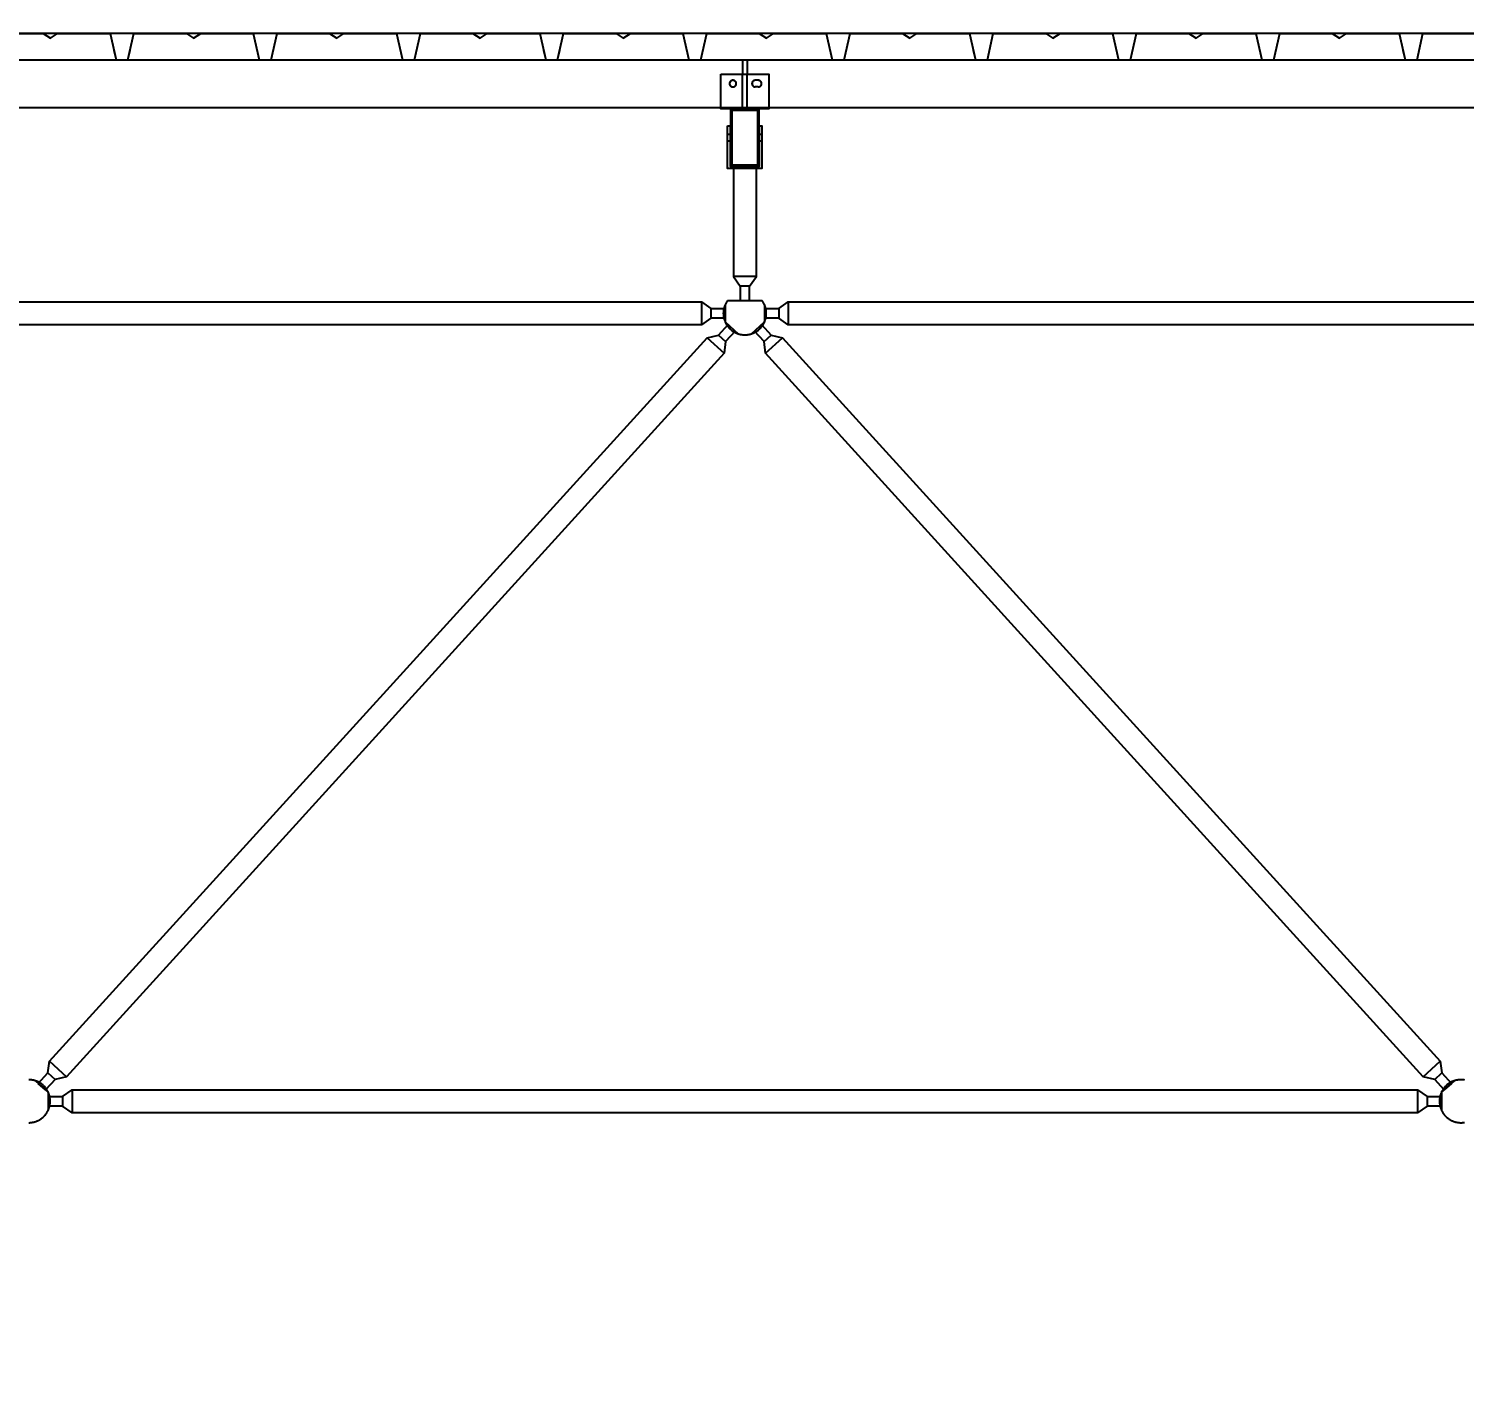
# Model space of a CAD drawing. Header units: centimetres. Extents: x 26569 to 160723, y -3143 to 14565.
# Drawn here: x 38226.7 to 38377.1, y 6232.1 to 6374.3 of the extents above; entities that cross this region are included whole.
import ezdxf

# ---------------------------------------------------------------- set-up
doc = ezdxf.new("R2010")
doc.units = ezdxf.units.CM
doc.header["$LTSCALE"] = 100
doc.linetypes.add('HIDDEN', pattern=[9.525, 6.35, -3.175])
for name, color, linetype in [('A-ANNO-DIMS', 187, 'Continuous'), ('A-ELEV-02', 253, 'Continuous'), ('A-WALL-INSL', 249, 'Continuous'), ('A-WALL-SNWPNL', 200, 'Continuous'), ('S-STEL', 3, 'Continuous')]:
    doc.layers.add(name, color=color, linetype=linetype)
doc.styles.add('Fields_100', font='act_simplex.shx', dxfattribs={"width": 0.8, "height": 20})
doc.dimstyles.new('FIELDS_100', dxfattribs={"dimscale": 0, "dimtxt": 20, "dimasz": 5, "dimexe": 5, "dimexo": 5, "dimgap": 5, "dimtad": 0, "dimdec": 0, "dimzin": 0, "dimdsep": 46, "dimtxsty": 'Fields_100', "dimblk": 'DOT', "dimcen": 0.09, "dimclrt": 50, "dimadec": 0, "dimazin": 0, "dimtfac": 1, "dimtdec": 0, "dimtix": 1, "dimtofl": 0, "dimtmove": 1, "dimatfit": 3, "dimfxl": 5, "dimfxlon": 1, "dimtolj": 1, "dimtzin": 0, "dimarcsym": 0})

# ---------------------------------------------------------------- blocks, each defined once
blk = doc.blocks.new('_Dot')
at = {"color": 0, "linetype": 'ByBlock', "lineweight": -2}
blk.add_line((-0.5, 0), (-1, 0), dxfattribs=at)
at = {"color": 0, "linetype": 'ByBlock', "const_width": 0.5}
blk.add_lwpolyline([(-0.25, 0, 1), (0.25, 0, 1)], format="xyb", close=True, dxfattribs=at)
blk = doc.blocks.new('*D696')
at = {"layer": 'A-ANNO-DIMS', "color": 0, "lineweight": -2, "transparency": 16777216}
for p, q in [((37626.73, 6649.56), (37626.73, 6659.56)), ((38526.73, 6649.56), (38526.73, 6659.56)), ((37631.73, 6654.56), (38045.07, 6654.56)), ((38521.73, 6654.56), (38108.4, 6654.56))]:
    blk.add_line(p, q, dxfattribs=at)
at = {"layer": 'DEFPOINTS', "color": 0, "transparency": 16777216}
for p in [(38526.73, 6654.56), (37626.73, 6232.06), (38526.73, 6232.06)]:
    blk.add_point(p, dxfattribs=at)
at = {"layer": 'A-ANNO-DIMS', "color": 0, "lineweight": -2, "transparency": 16777216, "xscale": 5, "yscale": 5, "zscale": 5, "rotation": 180}
blk.add_blockref('_Dot', (37626.73, 6654.56), dxfattribs=at)
at = {"layer": 'A-ANNO-DIMS', "color": 0, "lineweight": -2, "transparency": 16777216, "xscale": 5, "yscale": 5, "zscale": 5}
blk.add_blockref('_Dot', (38526.73, 6654.56), dxfattribs=at)
at = {"layer": 'A-ANNO-DIMS', "color": 50, "transparency": 16777216, "insert": (38076.73, 6654.56), "char_height": 20, "attachment_point": 5, "style": 'Fields_100'}
blk.add_mtext('\\A1;1800', dxfattribs=at)

msp = doc.modelspace()

# ---------------------------------------------------------------- linework, layer by layer
at = {"layer": 'A-ELEV-02'}
for points in [[(36704.23, 6371.06), (41237.98, 6371.06)], [(38301.48, 6371.06), (38301.48, 6369.56)], [(38301.98, 6371.06), (38301.98, 6369.56)], [(38302.83, 6368.91), (38302.83, 6368.91), (38302.82, 6368.91), (38302.81, 6368.91), (38302.8, 6368.91), (38302.79, 6368.91), (38302.79, 6368.91), (38302.78, 6368.91), (38302.77, 6368.91), (38302.76, 6368.9), (38302.75, 6368.9), (38302.75, 6368.9), (38302.74, 6368.9), (38302.73, 6368.9), (38302.72, 6368.89), (38302.71, 6368.89), (38302.71, 6368.89), (38302.7, 6368.88), (38302.69, 6368.88), (38302.68, 6368.88), (38302.67, 6368.87), (38302.67, 6368.87), (38302.66, 6368.86), (38302.65, 6368.86), (38302.64, 6368.86), (38302.64, 6368.85), (38302.63, 6368.84), (38302.62, 6368.84), (38302.61, 6368.83), (38302.61, 6368.83), (38302.6, 6368.82), (38302.59, 6368.82), (38302.59, 6368.81), (38302.58, 6368.8), (38302.57, 6368.8), (38302.57, 6368.79), (38302.56, 6368.78), (38302.56, 6368.78), (38302.55, 6368.77), (38302.55, 6368.76), (38302.54, 6368.75), (38302.54, 6368.75), (38302.53, 6368.74), (38302.53, 6368.73), (38302.52, 6368.72), (38302.52, 6368.72), (38302.52, 6368.71), (38302.51, 6368.7), (38302.51, 6368.69), (38302.51, 6368.68), (38302.5, 6368.67), (38302.5, 6368.67), (38302.5, 6368.66), (38302.5, 6368.65), (38302.49, 6368.64), (38302.49, 6368.63), (38302.49, 6368.63), (38302.49, 6368.62), (38302.49, 6368.61), (38302.49, 6368.6), (38302.49, 6368.59), (38302.49, 6368.59), (38302.48, 6368.58), (38302.48, 6368.57), (38302.48, 6368.56), (38302.48, 6368.55), (38302.48, 6368.55), (38302.49, 6368.54), (38302.49, 6368.53), (38302.49, 6368.52), (38302.49, 6368.51), (38302.49, 6368.51), (38302.49, 6368.5), (38302.49, 6368.49), (38302.49, 6368.48), (38302.5, 6368.47), (38302.5, 6368.47), (38302.5, 6368.46), (38302.5, 6368.45), (38302.51, 6368.44), (38302.51, 6368.43), (38302.51, 6368.43), (38302.52, 6368.42), (38302.52, 6368.41), (38302.52, 6368.4), (38302.53, 6368.39), (38302.53, 6368.39), (38302.54, 6368.38), (38302.54, 6368.37), (38302.55, 6368.36), (38302.55, 6368.36), (38302.56, 6368.35), (38302.56, 6368.34), (38302.57, 6368.33), (38302.57, 6368.33), (38302.58, 6368.32), (38302.59, 6368.31), (38302.59, 6368.31), (38302.6, 6368.3), (38302.61, 6368.3), (38302.61, 6368.29), (38302.62, 6368.28), (38302.63, 6368.28), (38302.64, 6368.27), (38302.64, 6368.27), (38302.65, 6368.26), (38302.66, 6368.26), (38302.67, 6368.26), (38302.67, 6368.25), (38302.68, 6368.25), (38302.69, 6368.24), (38302.7, 6368.24), (38302.71, 6368.24), (38302.71, 6368.23), (38302.72, 6368.23), (38302.73, 6368.23), (38302.74, 6368.23), (38302.75, 6368.22), (38302.75, 6368.22), (38302.76, 6368.22), (38302.77, 6368.22), (38302.78, 6368.22), (38302.79, 6368.22), (38302.79, 6368.21), (38302.8, 6368.21), (38302.81, 6368.21), (38302.82, 6368.21), (38302.83, 6368.21), (38302.83, 6368.21)], [(38303.13, 6368.91), (38302.83, 6368.91)], [(38303.13, 6368.21), (38303.14, 6368.21), (38303.15, 6368.21), (38303.16, 6368.21), (38303.17, 6368.21), (38303.17, 6368.21), (38303.18, 6368.22), (38303.19, 6368.22), (38303.2, 6368.22), (38303.21, 6368.22), (38303.21, 6368.22), (38303.22, 6368.22), (38303.23, 6368.23), (38303.24, 6368.23), (38303.25, 6368.23), (38303.26, 6368.23), (38303.26, 6368.24), (38303.27, 6368.24), (38303.28, 6368.24), (38303.29, 6368.25), (38303.3, 6368.25), (38303.3, 6368.26), (38303.31, 6368.26), (38303.32, 6368.26), (38303.33, 6368.27), (38303.33, 6368.27), (38303.34, 6368.28), (38303.35, 6368.28), (38303.35, 6368.29), (38303.36, 6368.3), (38303.37, 6368.3), (38303.38, 6368.31), (38303.38, 6368.31), (38303.39, 6368.32), (38303.39, 6368.33), (38303.4, 6368.33), (38303.41, 6368.34), (38303.41, 6368.35), (38303.42, 6368.36), (38303.42, 6368.36), (38303.43, 6368.37), (38303.43, 6368.38), (38303.44, 6368.39), (38303.44, 6368.39), (38303.45, 6368.4), (38303.45, 6368.41), (38303.45, 6368.42), (38303.46, 6368.43), (38303.46, 6368.43), (38303.46, 6368.44), (38303.47, 6368.45), (38303.47, 6368.46), (38303.47, 6368.47), (38303.47, 6368.47), (38303.48, 6368.48), (38303.48, 6368.49), (38303.48, 6368.5), (38303.48, 6368.51), (38303.48, 6368.51), (38303.48, 6368.52), (38303.48, 6368.53), (38303.48, 6368.54), (38303.48, 6368.55), (38303.48, 6368.55), (38303.48, 6368.56), (38303.48, 6368.57), (38303.48, 6368.58), (38303.48, 6368.59), (38303.48, 6368.59), (38303.48, 6368.6), (38303.48, 6368.61), (38303.48, 6368.62), (38303.48, 6368.63), (38303.48, 6368.63), (38303.48, 6368.64), (38303.47, 6368.65), (38303.47, 6368.66), (38303.47, 6368.67), (38303.47, 6368.67), (38303.46, 6368.68), (38303.46, 6368.69), (38303.46, 6368.7), (38303.45, 6368.71), (38303.45, 6368.72), (38303.45, 6368.72), (38303.44, 6368.73), (38303.44, 6368.74), (38303.43, 6368.75), (38303.43, 6368.75), (38303.42, 6368.76), (38303.42, 6368.77), (38303.41, 6368.78), (38303.41, 6368.78), (38303.4, 6368.79), (38303.39, 6368.8), (38303.39, 6368.8), (38303.38, 6368.81), (38303.38, 6368.82), (38303.37, 6368.82), (38303.36, 6368.83), (38303.35, 6368.83), (38303.35, 6368.84), (38303.34, 6368.84), (38303.33, 6368.85), (38303.33, 6368.86), (38303.32, 6368.86), (38303.31, 6368.86), (38303.3, 6368.87), (38303.3, 6368.87), (38303.29, 6368.88), (38303.28, 6368.88), (38303.27, 6368.88), (38303.26, 6368.89), (38303.26, 6368.89), (38303.25, 6368.89), (38303.24, 6368.9), (38303.23, 6368.9), (38303.22, 6368.9), (38303.21, 6368.9), (38303.21, 6368.9), (38303.2, 6368.91), (38303.19, 6368.91), (38303.18, 6368.91), (38303.17, 6368.91), (38303.17, 6368.91), (38303.16, 6368.91), (38303.15, 6368.91), (38303.14, 6368.91), (38303.13, 6368.91)], [(38303.13, 6368.21), (38302.83, 6368.21)], [(36704.23, 6366.06), (41237.98, 6366.06)], [(38299.23, 6366.06), (38304.23, 6366.06)], [(38299.93, 6363.26), (38300.18, 6363.26)], [(38303.28, 6363.26), (38303.53, 6363.26)], [(38299.93, 6362.56), (38300.18, 6362.56)], [(38303.28, 6362.56), (38303.53, 6362.56)], [(38300.53, 6359.66), (38300.53, 6348.36), (38301.23, 6347.36), (38301.23, 6345.86)], [(38302.23, 6345.86), (38302.23, 6347.36), (38302.94, 6348.36), (38302.94, 6359.66)], [(38302.94, 6348.36), (38300.53, 6348.36)], [(38302.23, 6347.36), (38301.23, 6347.36)], [(38153.78, 6345.01), (38155.28, 6345.01), (38156.28, 6345.72), (38297.18, 6345.72), (38298.18, 6345.01), (38299.68, 6345.01)], [(38297.18, 6345.72), (38297.18, 6343.3)], [(38298.18, 6345.01), (38298.18, 6344.01)], [(38299.93, 6345.86), (38299.89, 6345.8), (38299.85, 6345.74), (38299.81, 6345.68), (38299.77, 6345.61), (38299.73, 6345.54), (38299.7, 6345.47), (38299.67, 6345.4), (38299.64, 6345.33), (38299.61, 6345.26), (38299.6, 6345.22), (38299.59, 6345.18), (38299.57, 6345.14), (38299.56, 6345.11), (38299.55, 6345.07), (38299.54, 6345.03), (38299.54, 6344.99), (38299.53, 6344.95), (38299.52, 6344.91), (38299.51, 6344.87), (38299.51, 6344.83), (38299.5, 6344.79), (38299.5, 6344.75), (38299.49, 6344.71), (38299.49, 6344.67), (38299.49, 6344.63), (38299.49, 6344.59), (38299.48, 6344.55), (38299.48, 6344.52), (38299.48, 6344.48), (38299.49, 6344.44), (38299.49, 6344.4), (38299.49, 6344.36), (38299.49, 6344.32), (38299.5, 6344.28), (38299.5, 6344.24), (38299.51, 6344.2), (38299.51, 6344.16), (38299.53, 6344.08), (38299.54, 6344.01), (38299.56, 6343.93), (38299.58, 6343.86), (38299.61, 6343.78), (38299.63, 6343.71), (38299.66, 6343.64), (38299.69, 6343.57), (38299.72, 6343.51), (38299.76, 6343.44), (38299.79, 6343.37), (38299.83, 6343.31), (38299.87, 6343.25), (38299.92, 6343.18), (38299.96, 6343.12), (38300.01, 6343.06), (38300.07, 6343), (38300.12, 6342.95), (38300.15, 6342.92), (38300.17, 6342.89), (38300.2, 6342.86), (38300.23, 6342.84), (38300.26, 6342.81), (38300.29, 6342.78), (38300.32, 6342.76), (38300.35, 6342.73), (38300.39, 6342.71), (38300.42, 6342.69), (38300.45, 6342.66), (38300.48, 6342.64), (38300.52, 6342.62), (38300.55, 6342.6), (38300.59, 6342.58), (38300.62, 6342.56), (38300.65, 6342.54), (38300.69, 6342.52), (38300.73, 6342.5), (38300.76, 6342.48), (38300.8, 6342.47), (38300.83, 6342.45), (38300.87, 6342.43), (38300.91, 6342.42), (38300.94, 6342.41), (38300.98, 6342.39), (38301.02, 6342.38), (38301.06, 6342.37), (38301.13, 6342.34), (38301.21, 6342.33), (38301.28, 6342.31), (38301.36, 6342.29), (38301.43, 6342.28), (38301.51, 6342.27), (38301.59, 6342.27), (38301.66, 6342.26), (38301.73, 6342.26), (38301.81, 6342.26), (38301.88, 6342.27), (38301.96, 6342.27), (38302.03, 6342.28), (38302.11, 6342.29), (38302.19, 6342.31), (38302.26, 6342.33), (38302.34, 6342.34), (38302.41, 6342.37), (38302.45, 6342.38), (38302.49, 6342.39), (38302.52, 6342.41), (38302.56, 6342.42), (38302.6, 6342.43), (38302.63, 6342.45), (38302.67, 6342.47), (38302.71, 6342.48), (38302.74, 6342.5), (38302.78, 6342.52), (38302.81, 6342.54), (38302.85, 6342.56), (38302.88, 6342.58), (38302.92, 6342.6), (38302.95, 6342.62), (38302.98, 6342.64), (38303.02, 6342.66), (38303.05, 6342.69), (38303.08, 6342.71), (38303.11, 6342.73), (38303.15, 6342.76), (38303.18, 6342.78), (38303.21, 6342.81), (38303.24, 6342.84), (38303.27, 6342.86), (38303.29, 6342.89), (38303.32, 6342.92), (38303.35, 6342.95), (38303.4, 6343), (38303.45, 6343.06), (38303.5, 6343.12), (38303.55, 6343.18), (38303.59, 6343.25), (38303.64, 6343.31), (38303.68, 6343.37), (38303.71, 6343.44), (38303.75, 6343.51), (38303.78, 6343.57), (38303.81, 6343.64), (38303.84, 6343.71), (38303.86, 6343.78), (38303.89, 6343.86), (38303.91, 6343.93), (38303.93, 6344.01), (38303.94, 6344.08), (38303.96, 6344.16), (38303.96, 6344.2), (38303.97, 6344.24), (38303.97, 6344.28), (38303.98, 6344.32), (38303.98, 6344.36), (38303.98, 6344.4), (38303.98, 6344.44), (38303.98, 6344.48), (38303.98, 6344.52), (38303.98, 6344.55), (38303.98, 6344.59), (38303.98, 6344.63), (38303.98, 6344.67), (38303.98, 6344.71), (38303.97, 6344.75), (38303.97, 6344.79), (38303.96, 6344.83), (38303.96, 6344.87), (38303.95, 6344.91), (38303.94, 6344.95), (38303.93, 6344.99), (38303.92, 6345.03), (38303.91, 6345.07), (38303.9, 6345.11), (38303.89, 6345.14), (38303.88, 6345.18), (38303.87, 6345.22), (38303.86, 6345.26), (38303.83, 6345.33), (38303.8, 6345.4), (38303.77, 6345.47), (38303.73, 6345.54), (38303.7, 6345.61), (38303.66, 6345.68), (38303.62, 6345.74), (38303.58, 6345.8), (38303.53, 6345.86)], [(38299.68, 6345.44), (38299.68, 6343.58)], [(38299.93, 6345.86), (38303.53, 6345.86)], [(38303.78, 6345.01), (38305.28, 6345.01), (38306.28, 6345.72), (38447.18, 6345.72), (38448.18, 6345.01), (38449.68, 6345.01)], [(38303.78, 6345.44), (38303.78, 6343.58)], [(38305.28, 6345.01), (38305.28, 6344.01)], [(38306.28, 6345.72), (38306.28, 6343.3)], [(38299.68, 6344.01), (38298.18, 6344.01), (38297.18, 6343.3), (38156.28, 6343.3), (38155.28, 6344.01), (38153.78, 6344.01)], [(38299.67, 6343.62), (38301.04, 6342.37)], [(38302.43, 6342.37), (38303.8, 6343.62)], [(38449.68, 6344.01), (38448.18, 6344.01), (38447.18, 6343.3), (38306.28, 6343.3), (38305.28, 6344.01), (38303.78, 6344.01)], [(38297.78, 6341.96), (38299.57, 6340.33)], [(38298.98, 6342.22), (38299.72, 6341.55)], [(38303.75, 6341.55), (38304.49, 6342.22)], [(38303.9, 6340.33), (38305.69, 6341.96)], [(38228.75, 6264.98), (38229.49, 6264.3)], [(38228.9, 6266.19), (38230.69, 6264.57)], [(38372.78, 6264.57), (38374.57, 6266.19)], [(38373.98, 6264.3), (38374.72, 6264.98)], [(38226.73, 6259.76), (38226.78, 6259.76), (38226.83, 6259.76), (38226.89, 6259.77), (38226.94, 6259.77), (38226.99, 6259.78), (38227.04, 6259.78), (38227.09, 6259.79), (38227.14, 6259.8), (38227.2, 6259.81), (38227.25, 6259.82), (38227.3, 6259.83), (38227.35, 6259.85), (38227.41, 6259.86), (38227.46, 6259.88), (38227.51, 6259.9), (38227.56, 6259.92), (38227.61, 6259.94), (38227.67, 6259.96), (38227.72, 6259.99), (38227.77, 6260.01), (38227.82, 6260.04), (38227.87, 6260.07), (38227.92, 6260.1), (38227.97, 6260.13), (38228.01, 6260.16), (38228.06, 6260.19), (38228.11, 6260.23), (38228.15, 6260.27), (38228.2, 6260.3), (38228.24, 6260.34), (38228.28, 6260.38), (38228.33, 6260.42), (38228.37, 6260.46), (38228.41, 6260.51), (38228.44, 6260.55), (38228.48, 6260.59), (38228.52, 6260.64), (38228.55, 6260.69), (38228.59, 6260.73), (38228.62, 6260.78), (38228.65, 6260.83), (38228.68, 6260.88), (38228.71, 6260.93), (38228.73, 6260.98), (38228.76, 6261.03), (38228.78, 6261.08), (38228.81, 6261.13), (38228.83, 6261.18), (38228.85, 6261.24), (38228.86, 6261.29), (38228.88, 6261.34), (38228.9, 6261.39), (38228.91, 6261.45), (38228.92, 6261.5), (38228.94, 6261.55), (38228.95, 6261.6), (38228.96, 6261.66), (38228.96, 6261.71), (38228.97, 6261.76), (38228.98, 6261.81), (38228.98, 6261.86), (38228.98, 6261.91), (38228.98, 6261.96), (38228.98, 6262.01), (38228.98, 6262.06), (38228.98, 6262.11), (38228.98, 6262.16), (38228.98, 6262.21), (38228.97, 6262.27), (38228.96, 6262.32), (38228.96, 6262.37), (38228.95, 6262.42), (38228.94, 6262.47), (38228.92, 6262.53), (38228.91, 6262.58), (38228.9, 6262.63), (38228.88, 6262.68), (38228.86, 6262.74), (38228.85, 6262.79), (38228.83, 6262.84), (38228.81, 6262.89), (38228.78, 6262.94), (38228.76, 6262.99), (38228.73, 6263.05), (38228.71, 6263.1), (38228.68, 6263.15), (38228.65, 6263.19), (38228.62, 6263.24), (38228.59, 6263.29), (38228.55, 6263.34), (38228.52, 6263.38), (38228.48, 6263.43), (38228.44, 6263.48), (38228.41, 6263.52), (38228.37, 6263.56), (38228.33, 6263.6), (38228.28, 6263.64), (38228.24, 6263.68), (38228.2, 6263.72), (38228.15, 6263.76), (38228.11, 6263.8), (38228.06, 6263.83), (38228.01, 6263.86), (38227.97, 6263.9), (38227.92, 6263.93), (38227.87, 6263.96), (38227.82, 6263.98), (38227.77, 6264.01), (38227.72, 6264.04), (38227.67, 6264.06), (38227.61, 6264.08), (38227.56, 6264.1), (38227.51, 6264.12), (38227.46, 6264.14), (38227.41, 6264.16), (38227.35, 6264.18), (38227.3, 6264.19), (38227.25, 6264.2), (38227.2, 6264.21), (38227.14, 6264.22), (38227.09, 6264.23), (38227.04, 6264.24), (38226.99, 6264.25), (38226.94, 6264.25), (38226.89, 6264.26), (38226.83, 6264.26), (38226.78, 6264.26), (38226.73, 6264.26)], [(38227.43, 6264.15), (38228.8, 6262.91)], [(38377.09, 6264.23), (38377.04, 6264.24), (38376.99, 6264.25), (38376.94, 6264.25), (38376.89, 6264.26), (38376.83, 6264.26), (38376.78, 6264.26), (38376.73, 6264.26), (38376.68, 6264.26), (38376.63, 6264.26), (38376.58, 6264.26), (38376.53, 6264.25), (38376.48, 6264.25), (38376.43, 6264.24), (38376.38, 6264.23), (38376.32, 6264.22), (38376.27, 6264.21), (38376.22, 6264.2), (38376.17, 6264.19), (38376.12, 6264.18), (38376.06, 6264.16), (38376.01, 6264.14), (38375.96, 6264.12), (38375.91, 6264.1), (38375.85, 6264.08), (38375.8, 6264.06), (38375.75, 6264.04), (38375.7, 6264.01), (38375.65, 6263.98), (38375.6, 6263.96), (38375.55, 6263.93), (38375.5, 6263.9), (38375.46, 6263.86), (38375.41, 6263.83), (38375.36, 6263.8), (38375.32, 6263.76), (38375.27, 6263.72), (38375.23, 6263.68), (38375.19, 6263.64), (38375.14, 6263.6), (38375.1, 6263.56), (38375.06, 6263.52), (38375.02, 6263.48), (38374.99, 6263.43), (38374.95, 6263.38), (38374.92, 6263.34), (38374.88, 6263.29), (38374.85, 6263.24), (38374.82, 6263.19), (38374.79, 6263.15), (38374.76, 6263.1), (38374.74, 6263.05), (38374.71, 6262.99), (38374.69, 6262.94), (38374.66, 6262.89), (38374.64, 6262.84), (38374.62, 6262.79), (38374.6, 6262.74), (38374.59, 6262.68), (38374.57, 6262.63), (38374.56, 6262.58), (38374.54, 6262.53), (38374.53, 6262.47), (38374.52, 6262.42), (38374.51, 6262.37), (38374.51, 6262.32), (38374.5, 6262.27), (38374.49, 6262.21), (38374.49, 6262.16), (38374.49, 6262.11), (38374.48, 6262.06), (38374.48, 6262.01), (38374.48, 6261.96), (38374.49, 6261.91), (38374.49, 6261.86), (38374.49, 6261.81), (38374.5, 6261.76), (38374.51, 6261.71), (38374.51, 6261.66), (38374.52, 6261.6), (38374.53, 6261.55), (38374.54, 6261.5), (38374.56, 6261.45), (38374.57, 6261.39), (38374.59, 6261.34), (38374.6, 6261.29), (38374.62, 6261.24), (38374.64, 6261.18), (38374.66, 6261.13), (38374.69, 6261.08), (38374.71, 6261.03), (38374.74, 6260.98), (38374.76, 6260.93), (38374.79, 6260.88), (38374.82, 6260.83), (38374.85, 6260.78), (38374.88, 6260.73), (38374.92, 6260.69), (38374.95, 6260.64), (38374.99, 6260.59), (38375.02, 6260.55), (38375.06, 6260.51), (38375.1, 6260.46), (38375.14, 6260.42), (38375.19, 6260.38), (38375.23, 6260.34), (38375.27, 6260.3), (38375.32, 6260.27), (38375.36, 6260.23), (38375.41, 6260.19), (38375.46, 6260.16), (38375.5, 6260.13), (38375.55, 6260.1), (38375.6, 6260.07), (38375.65, 6260.04), (38375.7, 6260.01), (38375.75, 6259.99), (38375.8, 6259.96), (38375.85, 6259.94), (38375.91, 6259.92), (38375.96, 6259.9), (38376.01, 6259.88), (38376.06, 6259.86), (38376.12, 6259.85), (38376.17, 6259.83), (38376.22, 6259.82), (38376.27, 6259.81), (38376.32, 6259.8), (38376.38, 6259.79), (38376.43, 6259.78), (38376.48, 6259.78), (38376.53, 6259.77), (38376.58, 6259.77), (38376.63, 6259.76), (38376.68, 6259.76), (38376.73, 6259.76), (38376.78, 6259.76), (38376.83, 6259.76), (38376.89, 6259.77), (38376.94, 6259.77), (38376.99, 6259.78), (38377.04, 6259.78), (38377.09, 6259.79)], [(38374.67, 6262.91), (38376.04, 6264.15)], [(38228.78, 6262.51), (38230.28, 6262.51), (38231.28, 6263.22), (38372.18, 6263.22), (38373.18, 6262.51), (38374.68, 6262.51)], [(38228.78, 6262.94), (38228.78, 6261.08)], [(38230.28, 6262.51), (38230.28, 6261.51)], [(38231.28, 6263.22), (38231.28, 6260.8)], [(38372.18, 6263.22), (38372.18, 6260.8)], [(38373.18, 6262.51), (38373.18, 6261.51)], [(38374.68, 6262.94), (38374.68, 6261.08)], [(38374.68, 6261.51), (38373.18, 6261.51), (38372.18, 6260.8), (38231.28, 6260.8), (38230.28, 6261.51), (38228.78, 6261.51)]]:
    msp.add_lwpolyline(points, dxfattribs=at)
for points in [[(38299.23, 6369.56), (38304.23, 6369.56), (38304.23, 6365.91), (38299.23, 6365.91)], [(38300.83, 6368.56), (38300.83, 6368.57), (38300.83, 6368.58), (38300.83, 6368.59), (38300.83, 6368.59), (38300.83, 6368.6), (38300.83, 6368.61), (38300.83, 6368.62), (38300.83, 6368.63), (38300.83, 6368.63), (38300.83, 6368.64), (38300.82, 6368.65), (38300.82, 6368.66), (38300.82, 6368.67), (38300.82, 6368.67), (38300.81, 6368.68), (38300.81, 6368.69), (38300.81, 6368.7), (38300.8, 6368.71), (38300.8, 6368.72), (38300.8, 6368.72), (38300.79, 6368.73), (38300.79, 6368.74), (38300.78, 6368.75), (38300.78, 6368.75), (38300.77, 6368.76), (38300.77, 6368.77), (38300.76, 6368.78), (38300.76, 6368.78), (38300.75, 6368.79), (38300.74, 6368.8), (38300.74, 6368.8), (38300.73, 6368.81), (38300.73, 6368.82), (38300.72, 6368.82), (38300.71, 6368.83), (38300.7, 6368.83), (38300.7, 6368.84), (38300.69, 6368.84), (38300.68, 6368.85), (38300.68, 6368.86), (38300.67, 6368.86), (38300.66, 6368.86), (38300.65, 6368.87), (38300.65, 6368.87), (38300.64, 6368.88), (38300.63, 6368.88), (38300.62, 6368.88), (38300.61, 6368.89), (38300.61, 6368.89), (38300.6, 6368.89), (38300.59, 6368.9), (38300.58, 6368.9), (38300.57, 6368.9), (38300.56, 6368.9), (38300.56, 6368.9), (38300.55, 6368.91), (38300.54, 6368.91), (38300.53, 6368.91), (38300.52, 6368.91), (38300.52, 6368.91), (38300.51, 6368.91), (38300.5, 6368.91), (38300.49, 6368.91), (38300.48, 6368.91), (38300.48, 6368.91), (38300.47, 6368.91), (38300.46, 6368.91), (38300.45, 6368.91), (38300.44, 6368.91), (38300.44, 6368.91), (38300.43, 6368.91), (38300.42, 6368.91), (38300.41, 6368.9), (38300.4, 6368.9), (38300.4, 6368.9), (38300.39, 6368.9), (38300.38, 6368.9), (38300.37, 6368.89), (38300.36, 6368.89), (38300.36, 6368.89), (38300.35, 6368.88), (38300.34, 6368.88), (38300.33, 6368.88), (38300.32, 6368.87), (38300.32, 6368.87), (38300.31, 6368.86), (38300.3, 6368.86), (38300.29, 6368.86), (38300.29, 6368.85), (38300.28, 6368.84), (38300.27, 6368.84), (38300.26, 6368.83), (38300.26, 6368.83), (38300.25, 6368.82), (38300.24, 6368.82), (38300.24, 6368.81), (38300.23, 6368.8), (38300.22, 6368.8), (38300.22, 6368.79), (38300.21, 6368.78), (38300.21, 6368.78), (38300.2, 6368.77), (38300.2, 6368.76), (38300.19, 6368.75), (38300.19, 6368.75), (38300.18, 6368.74), (38300.18, 6368.73), (38300.17, 6368.72), (38300.17, 6368.72), (38300.17, 6368.71), (38300.16, 6368.7), (38300.16, 6368.69), (38300.16, 6368.68), (38300.15, 6368.67), (38300.15, 6368.67), (38300.15, 6368.66), (38300.15, 6368.65), (38300.14, 6368.64), (38300.14, 6368.63), (38300.14, 6368.63), (38300.14, 6368.62), (38300.14, 6368.61), (38300.14, 6368.6), (38300.14, 6368.59), (38300.14, 6368.59), (38300.13, 6368.58), (38300.13, 6368.57), (38300.13, 6368.56), (38300.13, 6368.55), (38300.13, 6368.55), (38300.14, 6368.54), (38300.14, 6368.53), (38300.14, 6368.52), (38300.14, 6368.51), (38300.14, 6368.51), (38300.14, 6368.5), (38300.14, 6368.49), (38300.14, 6368.48), (38300.15, 6368.47), (38300.15, 6368.47), (38300.15, 6368.46), (38300.15, 6368.45), (38300.16, 6368.44), (38300.16, 6368.43), (38300.16, 6368.43), (38300.17, 6368.42), (38300.17, 6368.41), (38300.17, 6368.4), (38300.18, 6368.39), (38300.18, 6368.39), (38300.19, 6368.38), (38300.19, 6368.37), (38300.2, 6368.36), (38300.2, 6368.36), (38300.21, 6368.35), (38300.21, 6368.34), (38300.22, 6368.33), (38300.22, 6368.33), (38300.23, 6368.32), (38300.24, 6368.31), (38300.24, 6368.31), (38300.25, 6368.3), (38300.26, 6368.3), (38300.26, 6368.29), (38300.27, 6368.28), (38300.28, 6368.28), (38300.29, 6368.27), (38300.29, 6368.27), (38300.3, 6368.26), (38300.31, 6368.26), (38300.32, 6368.26), (38300.32, 6368.25), (38300.33, 6368.25), (38300.34, 6368.24), (38300.35, 6368.24), (38300.36, 6368.24), (38300.36, 6368.23), (38300.37, 6368.23), (38300.38, 6368.23), (38300.39, 6368.23), (38300.4, 6368.22), (38300.4, 6368.22), (38300.41, 6368.22), (38300.42, 6368.22), (38300.43, 6368.22), (38300.44, 6368.22), (38300.44, 6368.21), (38300.45, 6368.21), (38300.46, 6368.21), (38300.47, 6368.21), (38300.48, 6368.21), (38300.48, 6368.21), (38300.49, 6368.21), (38300.5, 6368.21), (38300.51, 6368.21), (38300.52, 6368.21), (38300.52, 6368.21), (38300.53, 6368.22), (38300.54, 6368.22), (38300.55, 6368.22), (38300.56, 6368.22), (38300.56, 6368.22), (38300.57, 6368.22), (38300.58, 6368.23), (38300.59, 6368.23), (38300.6, 6368.23), (38300.61, 6368.23), (38300.61, 6368.24), (38300.62, 6368.24), (38300.63, 6368.24), (38300.64, 6368.25), (38300.65, 6368.25), (38300.65, 6368.26), (38300.66, 6368.26), (38300.67, 6368.26), (38300.68, 6368.27), (38300.68, 6368.27), (38300.69, 6368.28), (38300.7, 6368.28), (38300.7, 6368.29), (38300.71, 6368.3), (38300.72, 6368.3), (38300.73, 6368.31), (38300.73, 6368.31), (38300.74, 6368.32), (38300.74, 6368.33), (38300.75, 6368.33), (38300.76, 6368.34), (38300.76, 6368.35), (38300.77, 6368.36), (38300.77, 6368.36), (38300.78, 6368.37), (38300.78, 6368.38), (38300.79, 6368.39), (38300.79, 6368.39), (38300.8, 6368.4), (38300.8, 6368.41), (38300.8, 6368.42), (38300.81, 6368.43), (38300.81, 6368.43), (38300.81, 6368.44), (38300.82, 6368.45), (38300.82, 6368.46), (38300.82, 6368.47), (38300.82, 6368.47), (38300.83, 6368.48), (38300.83, 6368.49), (38300.83, 6368.5), (38300.83, 6368.51), (38300.83, 6368.51), (38300.83, 6368.52), (38300.83, 6368.53), (38300.83, 6368.54), (38300.83, 6368.55), (38300.83, 6368.55)], [(38299.93, 6364.16), (38300.18, 6364.16), (38300.18, 6359.91), (38303.28, 6359.91), (38303.28, 6364.16), (38303.53, 6364.16), (38303.53, 6359.66), (38299.93, 6359.66)], [(38227.74, 6263.87), (38228.75, 6264.98), (38228.9, 6266.19), (38297.78, 6341.96), (38298.98, 6342.22), (38299.99, 6343.33), (38300.73, 6342.66), (38299.72, 6341.55), (38299.57, 6340.33), (38230.69, 6264.57), (38229.49, 6264.3), (38228.48, 6263.19)], [(38374.99, 6263.19), (38373.98, 6264.3), (38372.78, 6264.57), (38303.9, 6340.33), (38303.75, 6341.55), (38302.74, 6342.66), (38303.48, 6343.33), (38304.49, 6342.22), (38305.69, 6341.96), (38374.57, 6266.19), (38374.72, 6264.98), (38375.73, 6263.87)]]:
    msp.add_lwpolyline(points, close=True, dxfattribs=at)
at = {"layer": 'A-ELEV-02', "linetype": 'HIDDEN', "ltscale": 0.1}
for points in [[(38301.48, 6366.06), (38301.48, 6369.56)], [(38301.98, 6366.06), (38301.98, 6369.56)]]:
    msp.add_lwpolyline(points, dxfattribs=at)
at = {"layer": 'A-WALL-INSL', "ltscale": 0.002}
msp.add_lwpolyline([(41241.73, 6373.81), (32205.48, 6373.81)], dxfattribs=at)
at = {"layer": 'A-WALL-SNWPNL', "ltscale": 100}
for points in [[(38222.75, 6373.81), (38228.25, 6373.81), (38229, 6373.31), (38229.75, 6373.81), (38235.25, 6373.81), (38235.88, 6371.06), (38237.13, 6371.06), (38237.35, 6372.04)], [(38235.66, 6372.04), (38235.88, 6371.06), (38237.13, 6371.06), (38237.75, 6373.81), (38243.25, 6373.81), (38244, 6373.31), (38244.75, 6373.81), (38250.25, 6373.81), (38250.88, 6371.06), (38252.13, 6371.06), (38252.75, 6373.81), (38258.25, 6373.81), (38259, 6373.31), (38259.75, 6373.81), (38265.25, 6373.81), (38265.88, 6371.06), (38267.13, 6371.06), (38267.75, 6373.81), (38273.25, 6373.81), (38274, 6373.31), (38274.75, 6373.81), (38280.25, 6373.81), (38280.88, 6371.06), (38282.13, 6371.06), (38282.35, 6372.04)], [(38280.66, 6372.04), (38280.88, 6371.06), (38282.13, 6371.06), (38282.75, 6373.81), (38288.25, 6373.81), (38289, 6373.31), (38289.75, 6373.81), (38295.25, 6373.81), (38295.88, 6371.06), (38297.13, 6371.06), (38297.75, 6373.81), (38303.25, 6373.81), (38304, 6373.31), (38304.75, 6373.81), (38310.25, 6373.81), (38310.88, 6371.06), (38312.13, 6371.06), (38312.75, 6373.81), (38318.25, 6373.81), (38319, 6373.31), (38319.75, 6373.81), (38325.25, 6373.81), (38325.88, 6371.06), (38327.13, 6371.06), (38327.35, 6372.04)], [(38325.66, 6372.04), (38325.88, 6371.06), (38327.13, 6371.06), (38327.75, 6373.81), (38333.25, 6373.81), (38334, 6373.31), (38334.75, 6373.81), (38340.25, 6373.81), (38340.88, 6371.06), (38342.13, 6371.06), (38342.75, 6373.81), (38348.25, 6373.81), (38349, 6373.31), (38349.75, 6373.81), (38355.25, 6373.81), (38355.88, 6371.06), (38357.13, 6371.06), (38357.75, 6373.81), (38363.25, 6373.81), (38364, 6373.31), (38364.75, 6373.81), (38370.25, 6373.81), (38370.88, 6371.06), (38372.13, 6371.06), (38372.35, 6372.04)], [(38370.66, 6372.04), (38370.88, 6371.06), (38372.13, 6371.06), (38372.75, 6373.81), (38378.25, 6373.81)]]:
    msp.add_lwpolyline(points, dxfattribs=at)
at = {"layer": 'S-STEL'}
msp.add_lwpolyline([(38303.23, 6359.91), (38303.23, 6365.91), (38300.23, 6365.91), (38300.23, 6359.91)], dxfattribs=at)
msp.add_lwpolyline([(38303.08, 6365.76), (38300.38, 6365.76), (38300.38, 6360.06), (38303.08, 6360.06)], close=True, dxfattribs=at)

# ---------------------------------------------------------------- dimensions: what is measured, and where the dimension line sits
at = {"layer": 'A-ANNO-DIMS'}
dim = msp.add_linear_dim(base=(38526.73, 6654.56), p1=(37626.73, 6232.06), p2=(38526.73, 6232.06), dimstyle='FIELDS_100', override={"dimscale": 1, "dimlfac": 2}, dxfattribs=at)
dim.commit()
dim.dimension.update_dxf_attribs({"geometry": '*D696', "text_midpoint": (38076.73, 6654.56)})

doc.saveas('drawing.dxf')
